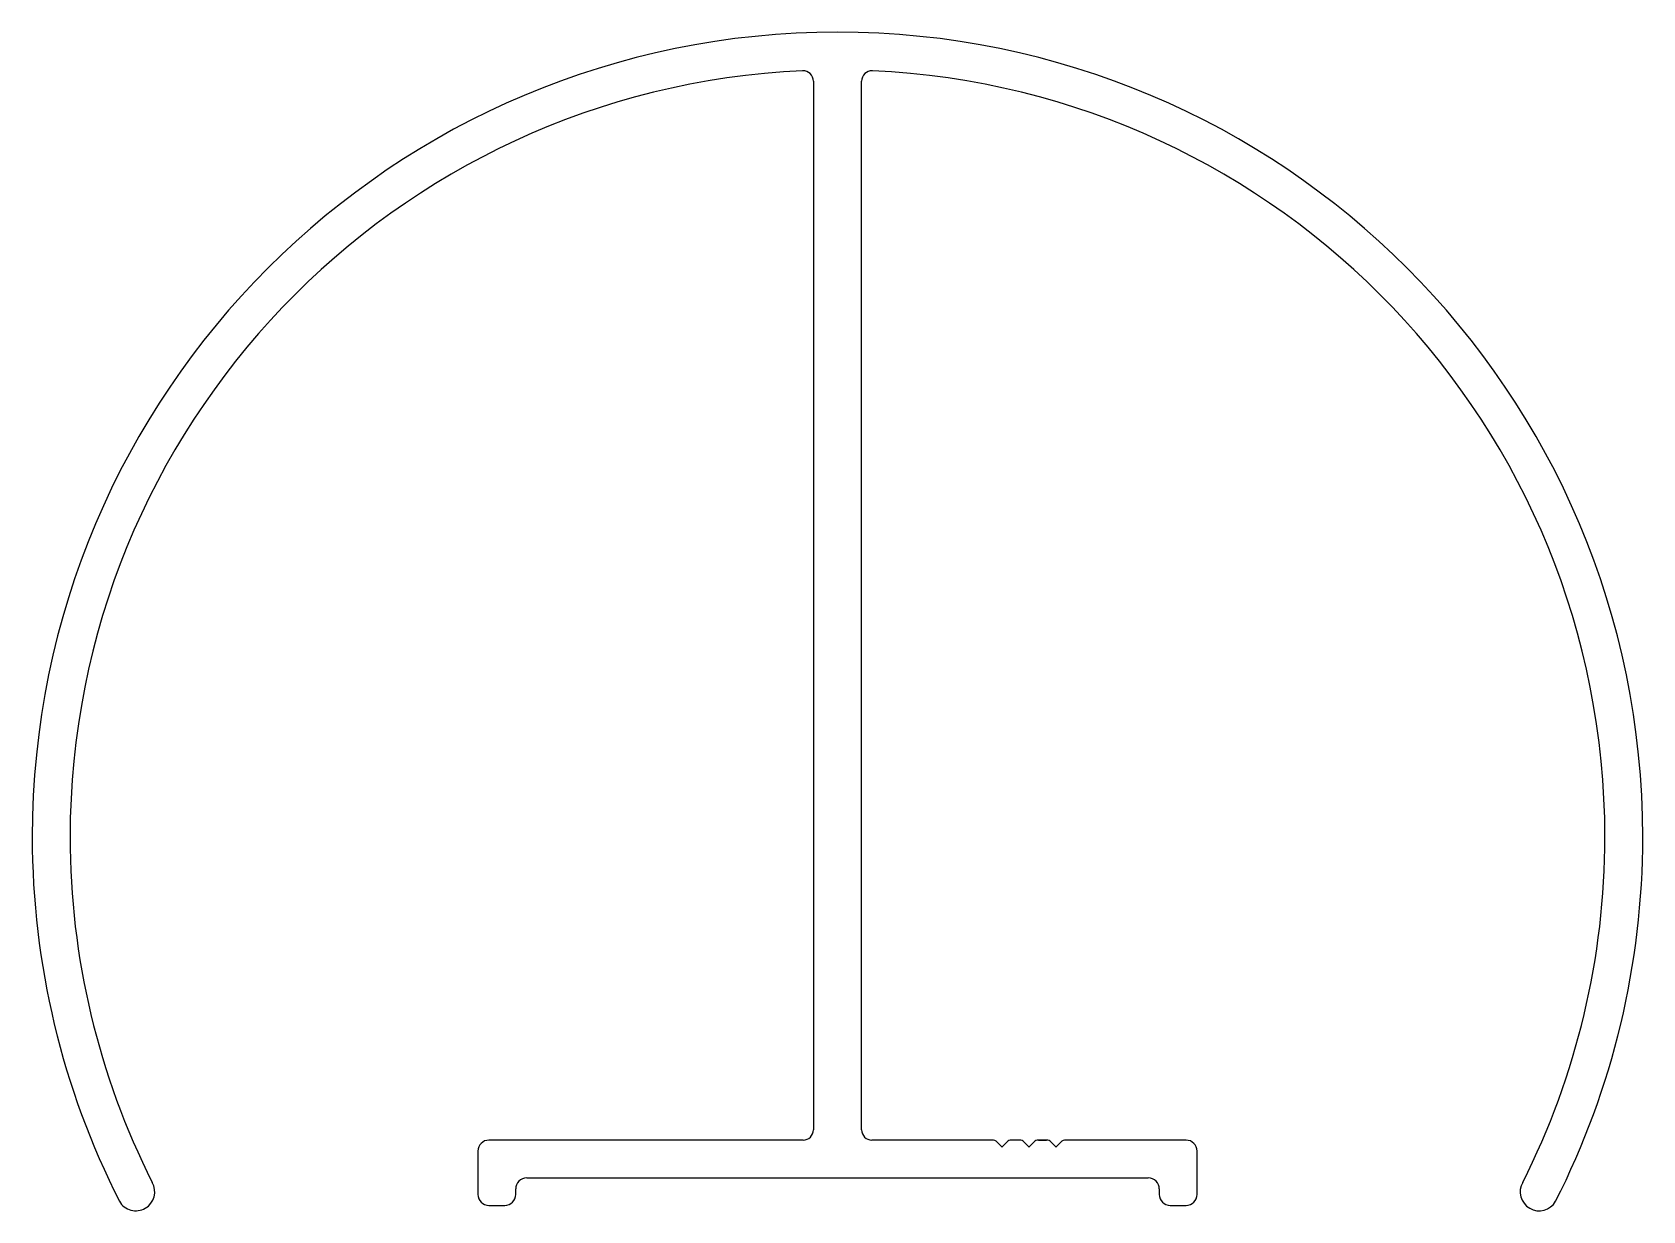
# Model space of a CAD drawing. Header units: inches. Extents: x -29.7 to 29.7, y -0.4 to 43.2.
import ezdxf

# ---------------------------------------------------------------- set-up
doc = ezdxf.new("R2010")
doc.units = ezdxf.units.IN
doc.header["$MEASUREMENT"] = 0
doc.layers.add('1', color=7, linetype='Continuous')

msp = doc.modelspace()

# ---------------------------------------------------------------- linework, layer by layer
at = {"layer": '1', "color": 7}
for p, q in [((-0.918, 41.347), (-0.918, 2.623)), ((0.86, 2.623), (0.86, 41.347)), ((-13.301, 1.835), (-13.301, 0.236)), ((-1.299, 2.242), (-12.894, 2.242)), ((5.685, 2.242), (1.241, 2.242)), ((5.685, 2.242), (5.685, 2.242)), ((5.685, 2.242), (5.685, 2.242)), ((5.685, 2.242), (5.685, 2.242)), ((5.685, 2.242), (5.685, 2.242)), ((5.685, 2.242), (5.685, 2.242)), ((6.033, 1.997), (5.861, 2.168)), ((6.215, 2.168), (6.044, 1.997)), ((6.685, 2.242), (6.392, 2.242)), ((7.033, 1.997), (6.861, 2.168)), ((7.215, 2.168), (7.044, 1.997)), ((7.685, 2.242), (7.392, 2.242)), ((7.392, 2.242), (7.685, 2.242)), ((7.685, 2.242), (7.392, 2.242)), ((7.392, 2.242), (7.685, 2.242)), ((7.685, 2.242), (7.392, 2.242)), ((7.392, 2.242), (7.392, 2.242)), ((8.033, 1.997), (7.861, 2.168)), ((8.215, 2.168), (8.044, 1.997)), ((12.836, 2.242), (8.392, 2.242)), ((8.392, 2.242), (8.392, 2.242)), ((8.392, 2.242), (8.392, 2.242)), ((13.242, 0.236), (13.242, 1.835)), ((-11.497, 0.845), (-0.029, 0.845)), ((-0.029, 0.845), (11.439, 0.845)), ((-11.904, 0.236), (-11.904, 0.438)), ((11.845, 0.438), (11.845, 0.236)), ((-12.894, -0.171), (-12.31, -0.171)), ((12.251, -0.171), (12.836, -0.171))]:
    msp.add_line(p, q, dxfattribs=at)
for centre, radius, start, end in [((-0.029, 13.434), 29.72, 90, 180), ((-0.029, 13.434), 29.72, 360, 90), ((-0.029, 13.434), 28.323, 92.60504, 180), ((-1.299, 41.347), 0.381, 360, 92.60504), ((1.241, 41.347), 0.381, 87.39496, 180), ((-0.029, 13.434), 28.323, 0, 87.39496), ((-0.029, 13.434), 29.72, 180, 206.91259), ((-0.029, 13.434), 28.323, 180, 206.76141), ((-0.029, 13.434), 28.323, 333.23859, 360), ((-0.029, 13.434), 29.72, 333.08741, 360), ((-1.299, 2.623), 0.381, 270, 0), ((1.241, 2.623), 0.381, 180, 270), ((-12.894, 1.835), 0.406, 90, 180), ((5.685, 1.992), 0.25, 45, 90), ((6.038, 2.003), 0.008, 225, 315), ((6.392, 1.992), 0.25, 90, 135), ((6.685, 1.992), 0.25, 45, 90), ((7.038, 2.003), 0.008, 225, 315), ((7.392, 1.992), 0.25, 90, 135), ((7.685, 1.992), 0.25, 45, 90), ((8.038, 2.003), 0.008, 225, 315), ((8.392, 1.992), 0.25, 90, 135), ((12.836, 1.835), 0.406, 0, 90), ((-25.925, 0.331), 0.7, 299.97448, 29.97448), ((-11.497, 0.438), 0.406, 90, 180), ((11.439, 0.438), 0.406, 0, 90), ((25.866, 0.331), 0.7, 150.02552, 330.02552), ((-12.894, 0.236), 0.406, 180, 270), ((-12.31, 0.236), 0.406, 270, 0), ((12.251, 0.236), 0.406, 180, 270), ((12.836, 0.236), 0.406, 270, 0), ((-25.925, 0.331), 0.7, 209.97448, 299.97448)]:
    msp.add_arc(centre, radius, start, end, dxfattribs=at)

doc.saveas('drawing.dxf')
